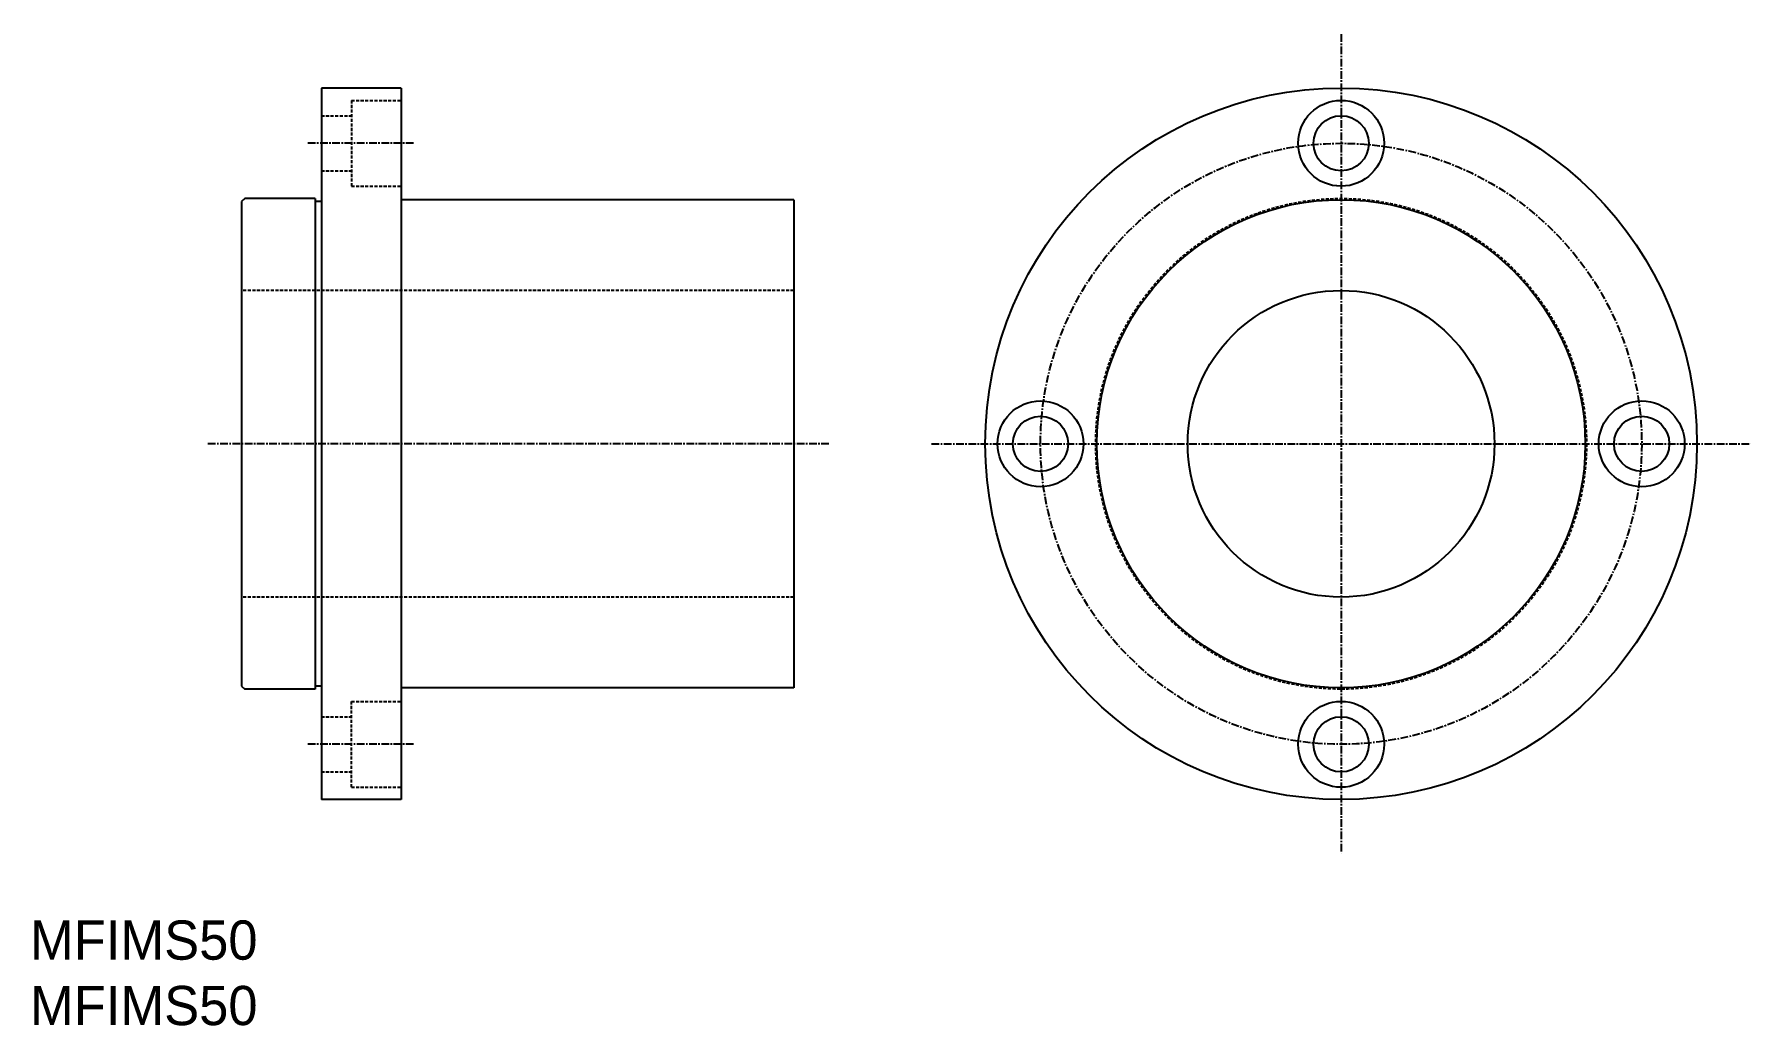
# Model space of a CAD drawing. Extents: x 54 to 334, y 12 to 174.
import ezdxf

# ---------------------------------------------------------------- set-up
doc = ezdxf.new("R2010")
doc.units = 0
doc.linetypes.add('CENTER', pattern=[2, 1.25, -0.25, 0.25, -0.25])
doc.linetypes.add('DASHED', pattern=[0.75, 0.5, -0.25])
doc.layers.get('0').update_dxf_attribs({"linetype": 'CONTINUOUS'})
doc.layers.add('CENTER', color=1, linetype='CENTER')

msp = doc.modelspace()

# ---------------------------------------------------------------- linework, layer by layer
at = {"color": 7, "linetype": 'CONTINUOUS'}
for p, q in [((101.18, 164.89), (101.18, 48.89)), ((114.18, 164.89), (101.18, 164.89)), ((114.18, 164.89), (114.18, 48.89)), ((88.68, 146.89), (88.18, 146.39)), ((88.18, 146.39), (88.18, 67.39)), ((100.18, 146.89), (88.68, 146.89)), ((100.18, 146.89), (100.18, 66.89)), ((101.18, 146.39), (100.18, 146.39)), ((178.18, 146.69), (114.18, 146.69)), ((178.18, 146.69), (178.18, 67.09)), ((88.18, 121.89), (88.18, 121.89)), ((88.18, 67.39), (88.68, 66.89)), ((101.18, 67.39), (100.18, 67.39)), ((100.18, 66.89), (88.68, 66.89)), ((178.18, 67.09), (114.18, 67.09)), ((114.18, 48.89), (101.18, 48.89))]:
    msp.add_line(p, q, dxfattribs=at)
at = {"color": 3, "linetype": 'DASHED'}
for p, q in [((106.08, 162.89), (114.18, 162.89)), ((106.08, 162.89), (106.08, 148.89)), ((101.18, 160.39), (106.08, 160.39)), ((101.18, 151.39), (106.08, 151.39)), ((106.08, 148.89), (114.18, 148.89)), ((178.18, 131.89), (88.18, 131.89)), ((178.18, 81.89), (88.18, 81.89)), ((106.08, 50.89), (106.08, 64.89)), ((106.08, 64.89), (114.18, 64.89)), ((101.18, 62.39), (106.08, 62.39)), ((101.18, 53.39), (106.08, 53.39)), ((106.08, 50.89), (114.18, 50.89))]:
    msp.add_line(p, q, dxfattribs=at)
at = {"color": 7, "linetype": 'CONTINUOUS'}
for centre, radius in [((267.41, 106.89), 58), ((267.41, 155.89), 7), ((267.41, 155.89), 4.5), ((267.41, 106.89), 39.8), ((267.41, 106.89), 25), ((218.41, 106.89), 7), ((316.41, 106.89), 7), ((218.41, 106.89), 4.5), ((316.41, 106.89), 4.5), ((267.41, 57.89), 7), ((267.41, 57.89), 4.5)]:
    msp.add_circle(centre, radius, dxfattribs=at)
at = {"color": 3, "linetype": 'DASHED'}
msp.add_circle((267.41, 106.89), 40, dxfattribs=at)
at = {"layer": 'CENTER', "color": 1, "linetype": 'CENTER'}
for p, q in [((267.41, 173.66), (267.41, 40.13)), ((116.21, 155.89), (98.98, 155.89)), ((183.93, 106.89), (82.5, 106.89)), ((200.65, 106.89), (334.17, 106.89)), ((116.21, 57.89), (98.98, 57.89))]:
    msp.add_line(p, q, dxfattribs=at)
msp.add_circle((267.41, 106.89), 49, dxfattribs=at)

# ---------------------------------------------------------------- texts
at = {"color": 7, "linetype": 'CONTINUOUS'}
for p in [(53.69, 22.77), (53.69, 12.1)]:
    msp.add_text('MFIMS50', height=6.4, dxfattribs=at).set_placement(p)

doc.saveas('drawing.dxf')
